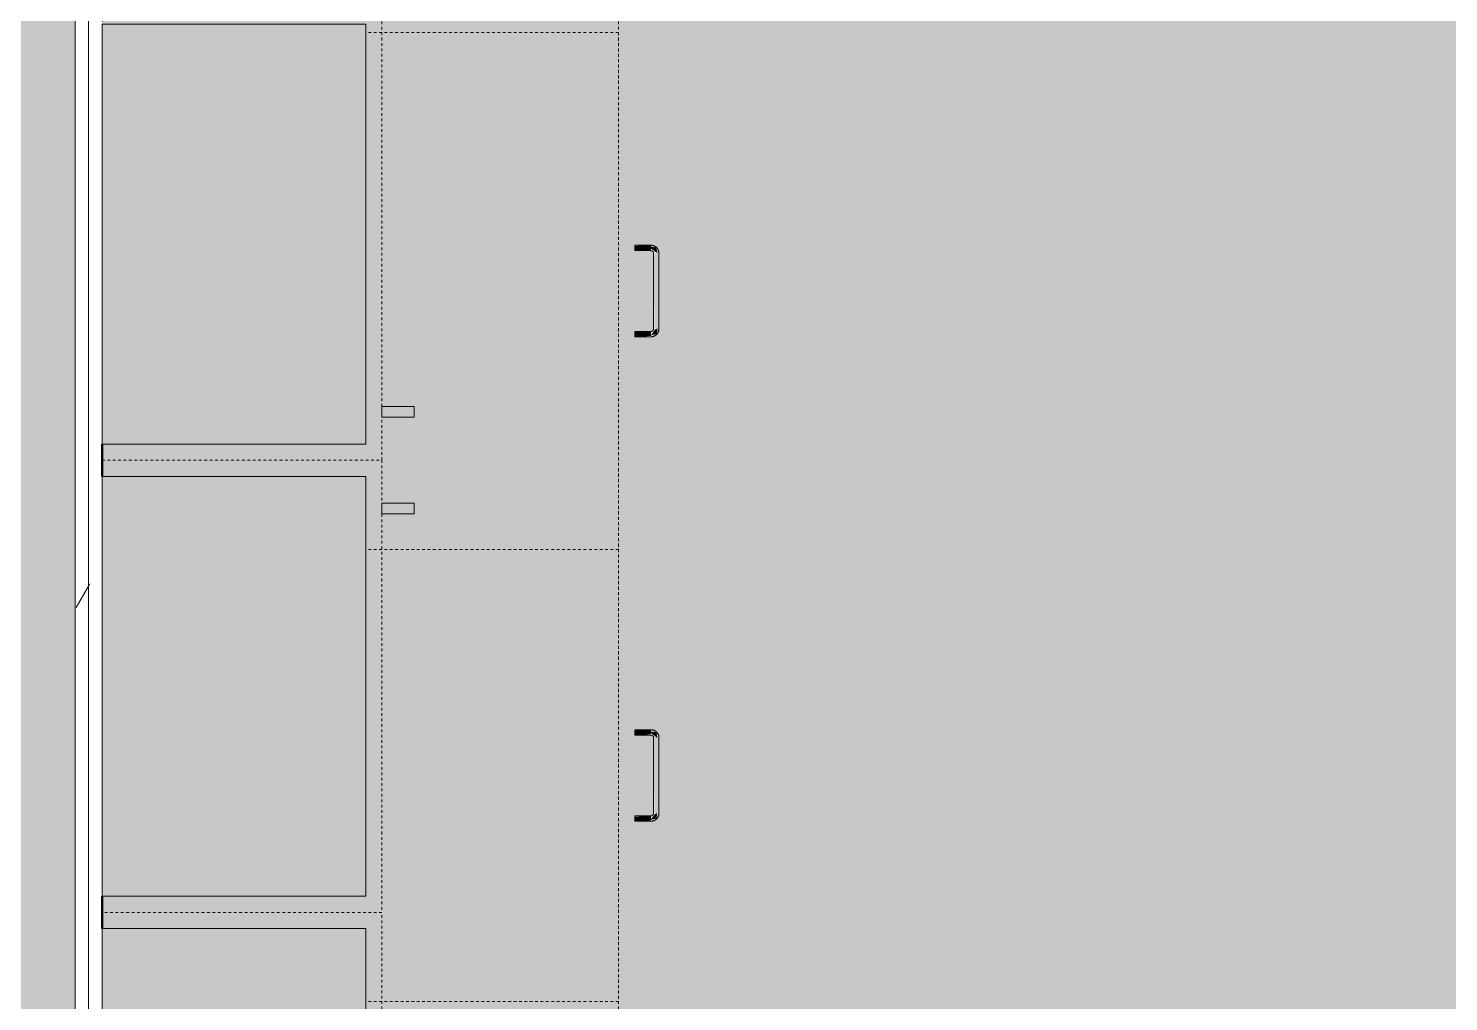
# Model space of a CAD drawing. Header units: inches. Extents: x -4218 to -1814, y 9706 to 12426.
# Drawn here: x -2916.7 to -2850.8, y 11330.7 to 11375.9 of the extents above; entities that cross this region are included whole.
import ezdxf

# ---------------------------------------------------------------- set-up
doc = ezdxf.new("R2010")
doc.units = ezdxf.units.IN
doc.header["$MEASUREMENT"] = 0
doc.linetypes.add('Dash', pattern=[0.25, 0.125, -0.125])
for name, color, linetype, lineweight in [('0-1', 7, 'Continuous', 5), ('0-2', 10, 'Continuous', 13), ('A-AREA-PATT-3', 7, 'Continuous', 9), ('A-WALL', 113, 'Continuous', 13), ('A-WALL-PATT-4', 111, 'Continuous', 9), ('I-WALL-3', 2, 'Continuous', 50), ('Q-CASE', 31, 'Continuous', 9), ('Q-CASE-1', 9, 'Continuous', 9), ('Q-CASE-3', 7, 'Continuous', 9), ('Q-CASE-4', 7, 'Dash', 9), ('Q-CASE-HDLN-1', 7, 'Dash', 9), ('Q-CASE-HDLN-2', 31, 'Continuous', 9)]:
    doc.layers.add(name, color=color, linetype=linetype, lineweight=lineweight)
pattern_1 = [(0, (0, 0), (30.72, 7.68), [1.267, -21.773, 1.267, -21.773, -122.88]), (0, (0, 0), (30.72, 7.68), [-46.08, 1.267, -44.813, 1.267, -21.773, -53.76]), (0, (0, 0), (30.72, 7.68), [-115.2, 1.267, -14.093, 1.267, -37.133]), (120, (11.52, 3.84), (-22.011075, 22.7643004), [1.267, -21.773, 1.267, -21.773, -122.88]), (120, (11.52, 3.84), (-22.011075, 22.7643004), [-46.08, 1.267, -44.813, 1.267, -21.773, -53.76]), (120, (11.52, 3.84), (-22.011075, 22.7643004), [-115.2, 1.267, -14.093, 1.267, -37.133]), (240, (15.36, 19.2), (-8.708925, -30.4443004), [1.267, -21.773, 1.267, -21.773, -122.88]), (240, (15.36, 19.2), (-8.708925, -30.4443004), [-46.08, 1.267, -44.813, 1.267, -21.773, -53.76]), (240, (15.36, 19.2), (-8.708925, -30.4443004), [-115.2, 1.267, -14.093, 1.267, -37.133])]

# ---------------------------------------------------------------- blocks, each defined once
blk = doc.blocks.new('OD_CW_Countertop - OD_CW_Countertop-2380507-FLOOR PLAN - 3RD FLOOR')
at = {"layer": 'Q-CASE-HDLN-1'}
blk.add_line((0.738, 0), (130.706, 0), dxfattribs=at)
blk = doc.blocks.new('Drawer_Base_Cabinet_3_drawer_12205 - 24_-2349166-FLOOR PLAN - 3RD FLOOR')
at = {"layer": 'Q-CASE'}
for points in [[(-1.142, -24.75), (-1.383, -24.75), (-1.351, -25.5), (-1.142, -25.5)], [(2.858, -25.174), (2.826, -24.75), (2.617, -24.75), (2.649, -25.5), (2.858, -25.5)], [(-1.012, -25.782), (-1.047, -25.688), (-1.325, -25.5), (-1.262, -25.768), (-1.012, -25.813)], [(2.488, -25.629), (2.488, -25.625), (-1.012, -25.662), (-1.012, -25.875), (2.488, -25.838), (2.488, -25.642)], [(2.8, -25.5), (2.705, -25.5), (2.488, -25.813), (2.756, -25.75), (2.776, -25.636)]]:
    blk.add_hatch(color=256, dxfattribs=at).paths.add_polyline_path(points, flags=0)
at = {"layer": 'Q-CASE-HDLN-1'}
for p, q in [((-11.262, -24), (-11.262, -12.25)), ((12.738, -24), (12.738, -12.25)), ((12.738, -24), (-11.262, -24))]:
    blk.add_line(p, q, dxfattribs=at)
at = {"layer": 'Q-CASE-HDLN-2'}
for p, q in [((-1.387, -24.75), (-1.387, -25.5)), ((-1.387, -24.75), (-1.383, -24.75)), ((-1.383, -24.75), (-1.387, -24.75)), ((-1.387, -24.75), (-1.387, -25.5)), ((-1.387, -24.75), (-1.383, -24.75)), ((-1.383, -24.75), (-1.387, -24.75)), ((-1.387, -24.75), (-1.387, -25.5)), ((-1.387, -24.75), (-1.137, -24.75)), ((-1.383, -24.75), (-1.387, -24.75)), ((-1.142, -24.75), (-1.137, -24.75)), ((-1.137, -24.75), (-1.142, -24.75)), ((-1.142, -24.75), (-1.137, -24.75)), ((-1.137, -24.75), (-1.142, -24.75)), ((-1.137, -24.75), (-1.142, -24.75)), ((-1.137, -25.5), (-1.137, -24.75)), ((-1.137, -25.5), (-1.137, -24.75)), ((-1.137, -25.5), (-1.137, -24.75)), ((2.613, -24.75), (2.613, -25.5)), ((2.617, -24.75), (2.613, -24.75)), ((2.613, -24.75), (2.617, -24.75)), ((2.613, -24.75), (2.613, -25.5)), ((2.617, -24.75), (2.613, -24.75)), ((2.613, -24.75), (2.617, -24.75)), ((2.613, -24.75), (2.613, -25.5)), ((2.617, -24.75), (2.613, -24.75)), ((2.613, -24.75), (2.863, -24.75)), ((2.863, -24.75), (2.858, -24.75)), ((2.858, -24.75), (2.863, -24.75)), ((2.863, -24.75), (2.858, -24.75)), ((2.858, -24.75), (2.863, -24.75)), ((2.863, -24.75), (2.858, -24.75)), ((2.863, -25.5), (2.863, -24.75)), ((2.863, -25.5), (2.863, -24.75)), ((2.863, -25.5), (2.863, -24.75)), ((2.488, -25.625), (-1.012, -25.625)), ((-1.012, -25.875), (2.488, -25.875))]:
    blk.add_line(p, q, dxfattribs=at)
at = {"layer": 'Q-CASE-HDLN-2', "flags": 128}
for points in [[(-1.387, -25.5), (-1.387, -25.515), (-1.386, -25.53), (-1.385, -25.545), (-1.383, -25.56), (-1.38, -25.575), (-1.377, -25.589), (-1.373, -25.604), (-1.368, -25.618), (-1.363, -25.632), (-1.358, -25.646), (-1.352, -25.66), (-1.345, -25.673), (-1.338, -25.686), (-1.33, -25.699), (-1.322, -25.712), (-1.313, -25.724), (-1.304, -25.736), (-1.294, -25.747), (-1.284, -25.758)], [(-1.387, -25.5), (-1.387, -25.515), (-1.386, -25.53), (-1.385, -25.545), (-1.383, -25.56), (-1.38, -25.575), (-1.377, -25.589), (-1.373, -25.604), (-1.368, -25.618), (-1.363, -25.632), (-1.358, -25.646), (-1.352, -25.66), (-1.345, -25.673), (-1.338, -25.686), (-1.33, -25.699), (-1.322, -25.712), (-1.313, -25.724), (-1.304, -25.736), (-1.294, -25.747), (-1.284, -25.758)], [(-1.387, -25.5), (-1.387, -25.515), (-1.386, -25.53), (-1.385, -25.545), (-1.383, -25.56), (-1.38, -25.575), (-1.377, -25.589), (-1.373, -25.604), (-1.368, -25.618), (-1.363, -25.632), (-1.358, -25.646), (-1.352, -25.66), (-1.345, -25.673), (-1.338, -25.686), (-1.33, -25.699), (-1.322, -25.712), (-1.313, -25.724), (-1.304, -25.736), (-1.294, -25.747), (-1.284, -25.758), (-1.274, -25.769), (-1.263, -25.779), (-1.251, -25.789), (-1.239, -25.798), (-1.227, -25.807), (-1.215, -25.816), (-1.202, -25.823), (-1.189, -25.831), (-1.176, -25.838), (-1.162, -25.844), (-1.148, -25.85), (-1.134, -25.855), (-1.12, -25.859), (-1.105, -25.863), (-1.091, -25.867), (-1.076, -25.87), (-1.061, -25.872), (-1.046, -25.873), (-1.031, -25.875), (-1.016, -25.875), (-1.012, -25.875)], [(-1.012, -25.625), (-1.017, -25.625), (-1.022, -25.625), (-1.027, -25.624), (-1.032, -25.623), (-1.037, -25.623), (-1.042, -25.621), (-1.047, -25.62), (-1.052, -25.619), (-1.056, -25.617), (-1.061, -25.615), (-1.066, -25.613), (-1.07, -25.611), (-1.074, -25.608), (-1.079, -25.606), (-1.083, -25.603), (-1.087, -25.6), (-1.091, -25.597), (-1.095, -25.594), (-1.098, -25.591), (-1.102, -25.587), (-1.105, -25.583), (-1.109, -25.58), (-1.112, -25.576), (-1.115, -25.572), (-1.117, -25.568), (-1.12, -25.563), (-1.123, -25.559), (-1.125, -25.554), (-1.127, -25.55), (-1.129, -25.545), (-1.131, -25.541), (-1.132, -25.536), (-1.133, -25.531), (-1.135, -25.526), (-1.135, -25.521), (-1.136, -25.516), (-1.137, -25.511), (-1.137, -25.506), (-1.137, -25.501), (-1.137, -25.5)], [(-1.012, -25.625), (-1.017, -25.625), (-1.022, -25.625), (-1.027, -25.624), (-1.032, -25.623), (-1.037, -25.623), (-1.042, -25.621), (-1.047, -25.62), (-1.052, -25.619), (-1.056, -25.617), (-1.061, -25.615), (-1.066, -25.613), (-1.07, -25.611), (-1.074, -25.608), (-1.079, -25.606), (-1.083, -25.603), (-1.087, -25.6), (-1.091, -25.597), (-1.095, -25.594), (-1.098, -25.591), (-1.102, -25.587), (-1.105, -25.583), (-1.109, -25.58), (-1.112, -25.576), (-1.115, -25.572), (-1.117, -25.568), (-1.12, -25.563), (-1.123, -25.559), (-1.125, -25.554), (-1.127, -25.55), (-1.129, -25.545), (-1.131, -25.541), (-1.132, -25.536), (-1.133, -25.531), (-1.135, -25.526), (-1.135, -25.521), (-1.136, -25.516), (-1.137, -25.511), (-1.137, -25.506), (-1.137, -25.501), (-1.137, -25.5)], [(-1.012, -25.625), (-1.017, -25.625), (-1.022, -25.625), (-1.027, -25.624), (-1.032, -25.623), (-1.037, -25.623), (-1.042, -25.621), (-1.047, -25.62), (-1.052, -25.619), (-1.056, -25.617), (-1.061, -25.615), (-1.066, -25.613), (-1.07, -25.611), (-1.074, -25.608), (-1.079, -25.606), (-1.083, -25.603), (-1.087, -25.6), (-1.091, -25.597), (-1.095, -25.594), (-1.098, -25.591), (-1.102, -25.587), (-1.105, -25.583), (-1.109, -25.58), (-1.112, -25.576), (-1.115, -25.572), (-1.117, -25.568), (-1.12, -25.563), (-1.123, -25.559), (-1.125, -25.554), (-1.127, -25.55), (-1.129, -25.545), (-1.131, -25.541), (-1.132, -25.536), (-1.133, -25.531), (-1.135, -25.526), (-1.135, -25.521), (-1.136, -25.516), (-1.137, -25.511), (-1.137, -25.506), (-1.137, -25.501), (-1.137, -25.5)], [(2.488, -25.875), (2.503, -25.875), (2.518, -25.874), (2.533, -25.872), (2.547, -25.87), (2.562, -25.868), (2.577, -25.864), (2.591, -25.86), (2.606, -25.856), (2.62, -25.851), (2.634, -25.845), (2.647, -25.839), (2.661, -25.833), (2.674, -25.825), (2.687, -25.818), (2.699, -25.81), (2.712, -25.801), (2.724, -25.792), (2.735, -25.782), (2.746, -25.772), (2.757, -25.761), (2.767, -25.75), (2.777, -25.739), (2.786, -25.727), (2.795, -25.715), (2.803, -25.703), (2.811, -25.69), (2.818, -25.677), (2.825, -25.663), (2.832, -25.65), (2.837, -25.636), (2.842, -25.622), (2.847, -25.608), (2.851, -25.593), (2.854, -25.578), (2.857, -25.564), (2.86, -25.549), (2.861, -25.534), (2.862, -25.519), (2.863, -25.504), (2.863, -25.5)], [(2.613, -25.5), (2.613, -25.505), (2.612, -25.51), (2.612, -25.515), (2.611, -25.52), (2.61, -25.525), (2.609, -25.53), (2.608, -25.535), (2.606, -25.539), (2.605, -25.544), (2.603, -25.549), (2.601, -25.553), (2.599, -25.558), (2.596, -25.562), (2.594, -25.566), (2.591, -25.571), (2.588, -25.575), (2.585, -25.579), (2.582, -25.582), (2.578, -25.586), (2.575, -25.59), (2.571, -25.593), (2.567, -25.596), (2.563, -25.599), (2.559, -25.602), (2.555, -25.605), (2.551, -25.608), (2.547, -25.61), (2.542, -25.613), (2.538, -25.615), (2.533, -25.617), (2.528, -25.618), (2.524, -25.62), (2.519, -25.621), (2.514, -25.622), (2.509, -25.623), (2.504, -25.624), (2.499, -25.624), (2.494, -25.625), (2.489, -25.625), (2.488, -25.625)], [(2.613, -25.5), (2.613, -25.505), (2.612, -25.51), (2.612, -25.515), (2.611, -25.52), (2.61, -25.525), (2.609, -25.53), (2.608, -25.535), (2.606, -25.539), (2.605, -25.544), (2.603, -25.549), (2.601, -25.553), (2.599, -25.558), (2.596, -25.562), (2.594, -25.566), (2.591, -25.571), (2.588, -25.575), (2.585, -25.579), (2.582, -25.582), (2.578, -25.586), (2.575, -25.59), (2.571, -25.593), (2.567, -25.596), (2.563, -25.599), (2.559, -25.602), (2.555, -25.605), (2.551, -25.608), (2.547, -25.61), (2.542, -25.613), (2.538, -25.615), (2.533, -25.617), (2.528, -25.618), (2.524, -25.62), (2.519, -25.621), (2.514, -25.622), (2.509, -25.623), (2.504, -25.624), (2.499, -25.624), (2.494, -25.625), (2.489, -25.625)], [(2.613, -25.5), (2.613, -25.505), (2.612, -25.51), (2.612, -25.515), (2.611, -25.52), (2.61, -25.525), (2.609, -25.53), (2.608, -25.535), (2.606, -25.539), (2.605, -25.544), (2.603, -25.549), (2.601, -25.553), (2.599, -25.558), (2.596, -25.562), (2.594, -25.566), (2.591, -25.571), (2.588, -25.575), (2.585, -25.579), (2.582, -25.582), (2.578, -25.586), (2.575, -25.59), (2.571, -25.593), (2.567, -25.596), (2.563, -25.599), (2.559, -25.602), (2.555, -25.605), (2.551, -25.608), (2.547, -25.61), (2.542, -25.613), (2.538, -25.615), (2.533, -25.617), (2.528, -25.618), (2.524, -25.62), (2.519, -25.621), (2.514, -25.622), (2.509, -25.623), (2.504, -25.624), (2.499, -25.624), (2.494, -25.625), (2.489, -25.625)], [(2.767, -25.75), (2.777, -25.739), (2.786, -25.727), (2.795, -25.715), (2.803, -25.703), (2.811, -25.69), (2.818, -25.677), (2.825, -25.663), (2.832, -25.65), (2.837, -25.636), (2.842, -25.622), (2.847, -25.608), (2.851, -25.593), (2.854, -25.578), (2.857, -25.564), (2.86, -25.549), (2.861, -25.534), (2.862, -25.519), (2.863, -25.504), (2.863, -25.5)], [(2.767, -25.75), (2.777, -25.739), (2.786, -25.727), (2.795, -25.715), (2.803, -25.703), (2.811, -25.69), (2.818, -25.677), (2.825, -25.663), (2.832, -25.65), (2.837, -25.636), (2.842, -25.622), (2.847, -25.608), (2.851, -25.593), (2.854, -25.578), (2.857, -25.564), (2.86, -25.549), (2.861, -25.534), (2.862, -25.519), (2.863, -25.504), (2.863, -25.5)], [(-1.263, -25.779), (-1.251, -25.789), (-1.239, -25.798), (-1.227, -25.807), (-1.215, -25.816), (-1.202, -25.823), (-1.189, -25.831), (-1.176, -25.838), (-1.162, -25.844), (-1.148, -25.85), (-1.134, -25.855), (-1.12, -25.859), (-1.105, -25.863), (-1.091, -25.867), (-1.076, -25.87), (-1.061, -25.872), (-1.046, -25.873), (-1.031, -25.875), (-1.016, -25.875), (-1.012, -25.875)], [(-1.263, -25.779), (-1.251, -25.789), (-1.239, -25.798), (-1.227, -25.807), (-1.215, -25.816), (-1.202, -25.823), (-1.189, -25.831), (-1.176, -25.838), (-1.162, -25.844), (-1.148, -25.85), (-1.134, -25.855), (-1.12, -25.859), (-1.105, -25.863), (-1.091, -25.867), (-1.076, -25.87), (-1.061, -25.872), (-1.046, -25.873), (-1.031, -25.875), (-1.016, -25.875), (-1.012, -25.875)], [(2.488, -25.875), (2.503, -25.875), (2.518, -25.874), (2.533, -25.872), (2.547, -25.87), (2.562, -25.868), (2.577, -25.864), (2.591, -25.86), (2.606, -25.856), (2.62, -25.851), (2.634, -25.845), (2.647, -25.839), (2.661, -25.833), (2.674, -25.825), (2.687, -25.818), (2.699, -25.81), (2.712, -25.801), (2.724, -25.792), (2.735, -25.782), (2.746, -25.772)], [(2.488, -25.875), (2.503, -25.875), (2.518, -25.874), (2.533, -25.872), (2.547, -25.87), (2.562, -25.868), (2.577, -25.864), (2.591, -25.86), (2.606, -25.856), (2.62, -25.851), (2.634, -25.845), (2.647, -25.839), (2.661, -25.833), (2.674, -25.825), (2.687, -25.818), (2.699, -25.81), (2.712, -25.801), (2.724, -25.792), (2.735, -25.782), (2.746, -25.772)]]:
    blk.add_lwpolyline(points, dxfattribs=at)
blk = doc.blocks.new('Drawer_Base_Cabinet_3_drawer_12205 - 21_-V70-FLOOR PLAN - 3RD FLOOR')
at = {"layer": 'Q-CASE'}
for points in [[(-1.383, -24.75), (-1.351, -25.5), (-1.142, -25.5), (-1.174, -24.75), (-1.371, -24.75)], [(2.617, -24.75), (2.649, -25.5), (2.858, -25.5), (2.826, -24.75), (2.629, -24.75)], [(-1.325, -25.5), (-1.253, -25.77), (-1.012, -25.782), (-1.047, -25.687), (-1.295, -25.5)], [(-1.012, -25.75), (-1.012, -25.875), (2.488, -25.838), (2.488, -25.625), (-1.012, -25.662), (-1.012, -25.718)], [(2.488, -25.812), (2.756, -25.75), (2.77, -25.5), (2.675, -25.535), (2.488, -25.782)]]:
    blk.add_hatch(color=256, dxfattribs=at).paths.add_polyline_path(points, flags=0)
at = {"layer": 'Q-CASE-HDLN-1'}
for p, q in [((-9.762, -24), (-9.762, -12.25)), ((11.238, -24), (11.238, -12.25)), ((11.238, -24), (-9.762, -24))]:
    blk.add_line(p, q, dxfattribs=at)
at = {"layer": 'Q-CASE-HDLN-2'}
for p, q in [((-1.387, -24.75), (-1.387, -25.5)), ((-1.387, -24.75), (-1.383, -24.75)), ((-1.383, -24.75), (-1.387, -24.75)), ((-1.387, -24.75), (-1.387, -25.5)), ((-1.387, -24.75), (-1.383, -24.75)), ((-1.383, -24.75), (-1.387, -24.75)), ((-1.387, -24.75), (-1.387, -25.5)), ((-1.387, -24.75), (-1.137, -24.75)), ((-1.383, -24.75), (-1.387, -24.75)), ((-1.142, -24.75), (-1.137, -24.75)), ((-1.137, -24.75), (-1.142, -24.75)), ((-1.142, -24.75), (-1.137, -24.75)), ((-1.137, -24.75), (-1.142, -24.75)), ((-1.137, -24.75), (-1.142, -24.75)), ((-1.137, -25.5), (-1.137, -24.75)), ((-1.137, -25.5), (-1.137, -24.75)), ((-1.137, -25.5), (-1.137, -24.75)), ((2.613, -24.75), (2.613, -25.5)), ((2.617, -24.75), (2.613, -24.75)), ((2.613, -24.75), (2.617, -24.75)), ((2.613, -24.75), (2.613, -25.5)), ((2.617, -24.75), (2.613, -24.75)), ((2.613, -24.75), (2.617, -24.75)), ((2.613, -24.75), (2.613, -25.5)), ((2.617, -24.75), (2.613, -24.75)), ((2.613, -24.75), (2.863, -24.75)), ((2.863, -24.75), (2.858, -24.75)), ((2.858, -24.75), (2.863, -24.75)), ((2.863, -24.75), (2.858, -24.75)), ((2.858, -24.75), (2.863, -24.75)), ((2.863, -24.75), (2.858, -24.75)), ((2.863, -25.5), (2.863, -24.75)), ((2.863, -25.5), (2.863, -24.75)), ((2.863, -25.5), (2.863, -24.75)), ((2.488, -25.625), (-1.012, -25.625)), ((-1.012, -25.875), (2.488, -25.875))]:
    blk.add_line(p, q, dxfattribs=at)
at = {"layer": 'Q-CASE-HDLN-2', "flags": 128}
for points in [[(-1.387, -25.5), (-1.387, -25.515), (-1.386, -25.53), (-1.385, -25.545), (-1.383, -25.56), (-1.38, -25.575), (-1.377, -25.589), (-1.373, -25.604), (-1.368, -25.618), (-1.363, -25.632), (-1.358, -25.646), (-1.352, -25.66), (-1.345, -25.673), (-1.338, -25.686), (-1.33, -25.699), (-1.322, -25.712), (-1.313, -25.724), (-1.304, -25.736), (-1.294, -25.747), (-1.284, -25.758)], [(-1.387, -25.5), (-1.387, -25.515), (-1.386, -25.53), (-1.385, -25.545), (-1.383, -25.56), (-1.38, -25.575), (-1.377, -25.589), (-1.373, -25.604), (-1.368, -25.618), (-1.363, -25.632), (-1.358, -25.646), (-1.352, -25.66), (-1.345, -25.673), (-1.338, -25.686), (-1.33, -25.699), (-1.322, -25.712), (-1.313, -25.724), (-1.304, -25.736), (-1.294, -25.747), (-1.284, -25.758)], [(-1.387, -25.5), (-1.387, -25.515), (-1.386, -25.53), (-1.385, -25.545), (-1.383, -25.56), (-1.38, -25.575), (-1.377, -25.589), (-1.373, -25.604), (-1.368, -25.618), (-1.363, -25.632), (-1.358, -25.646), (-1.352, -25.66), (-1.345, -25.673), (-1.338, -25.686), (-1.33, -25.699), (-1.322, -25.712), (-1.313, -25.724), (-1.304, -25.736), (-1.294, -25.747), (-1.284, -25.758), (-1.274, -25.769), (-1.263, -25.779), (-1.251, -25.789), (-1.239, -25.798), (-1.227, -25.807), (-1.215, -25.816), (-1.202, -25.823), (-1.189, -25.831), (-1.176, -25.838), (-1.162, -25.844), (-1.148, -25.85), (-1.134, -25.855), (-1.12, -25.859), (-1.105, -25.863), (-1.091, -25.867), (-1.076, -25.87), (-1.061, -25.872), (-1.046, -25.873), (-1.031, -25.875), (-1.016, -25.875), (-1.012, -25.875)], [(-1.012, -25.625), (-1.017, -25.625), (-1.022, -25.625), (-1.027, -25.624), (-1.032, -25.623), (-1.037, -25.623), (-1.042, -25.621), (-1.047, -25.62), (-1.052, -25.619), (-1.056, -25.617), (-1.061, -25.615), (-1.066, -25.613), (-1.07, -25.611), (-1.074, -25.608), (-1.079, -25.606), (-1.083, -25.603), (-1.087, -25.6), (-1.091, -25.597), (-1.095, -25.594), (-1.098, -25.591), (-1.102, -25.587), (-1.105, -25.583), (-1.109, -25.58), (-1.112, -25.576), (-1.115, -25.572), (-1.117, -25.568), (-1.12, -25.563), (-1.123, -25.559), (-1.125, -25.554), (-1.127, -25.55), (-1.129, -25.545), (-1.131, -25.541), (-1.132, -25.536), (-1.133, -25.531), (-1.135, -25.526), (-1.135, -25.521), (-1.136, -25.516), (-1.137, -25.511), (-1.137, -25.506), (-1.137, -25.501), (-1.137, -25.5)], [(-1.012, -25.625), (-1.017, -25.625), (-1.022, -25.625), (-1.027, -25.624), (-1.032, -25.623), (-1.037, -25.623), (-1.042, -25.621), (-1.047, -25.62), (-1.052, -25.619), (-1.056, -25.617), (-1.061, -25.615), (-1.066, -25.613), (-1.07, -25.611), (-1.074, -25.608), (-1.079, -25.606), (-1.083, -25.603), (-1.087, -25.6), (-1.091, -25.597), (-1.095, -25.594), (-1.098, -25.591), (-1.102, -25.587), (-1.105, -25.583), (-1.109, -25.58), (-1.112, -25.576), (-1.115, -25.572), (-1.117, -25.568), (-1.12, -25.563), (-1.123, -25.559), (-1.125, -25.554), (-1.127, -25.55), (-1.129, -25.545), (-1.131, -25.541), (-1.132, -25.536), (-1.133, -25.531), (-1.135, -25.526), (-1.135, -25.521), (-1.136, -25.516), (-1.137, -25.511), (-1.137, -25.506), (-1.137, -25.501), (-1.137, -25.5)], [(-1.012, -25.625), (-1.017, -25.625), (-1.022, -25.625), (-1.027, -25.624), (-1.032, -25.623), (-1.037, -25.623), (-1.042, -25.621), (-1.047, -25.62), (-1.052, -25.619), (-1.056, -25.617), (-1.061, -25.615), (-1.066, -25.613), (-1.07, -25.611), (-1.074, -25.608), (-1.079, -25.606), (-1.083, -25.603), (-1.087, -25.6), (-1.091, -25.597), (-1.095, -25.594), (-1.098, -25.591), (-1.102, -25.587), (-1.105, -25.583), (-1.109, -25.58), (-1.112, -25.576), (-1.115, -25.572), (-1.117, -25.568), (-1.12, -25.563), (-1.123, -25.559), (-1.125, -25.554), (-1.127, -25.55), (-1.129, -25.545), (-1.131, -25.541), (-1.132, -25.536), (-1.133, -25.531), (-1.135, -25.526), (-1.135, -25.521), (-1.136, -25.516), (-1.137, -25.511), (-1.137, -25.506), (-1.137, -25.501), (-1.137, -25.5)], [(2.488, -25.875), (2.503, -25.875), (2.518, -25.874), (2.533, -25.872), (2.547, -25.87), (2.562, -25.868), (2.577, -25.864), (2.591, -25.86), (2.606, -25.856), (2.62, -25.851), (2.634, -25.845), (2.647, -25.839), (2.661, -25.833), (2.674, -25.825), (2.687, -25.818), (2.699, -25.81), (2.712, -25.801), (2.724, -25.792), (2.735, -25.782), (2.746, -25.772), (2.757, -25.761), (2.767, -25.75), (2.777, -25.739), (2.786, -25.727), (2.795, -25.715), (2.803, -25.703), (2.811, -25.69), (2.818, -25.677), (2.825, -25.663), (2.832, -25.65), (2.837, -25.636), (2.842, -25.622), (2.847, -25.608), (2.851, -25.593), (2.854, -25.578), (2.857, -25.564), (2.86, -25.549), (2.861, -25.534), (2.862, -25.519), (2.863, -25.504), (2.863, -25.5)], [(2.613, -25.5), (2.613, -25.505), (2.612, -25.51), (2.612, -25.515), (2.611, -25.52), (2.61, -25.525), (2.609, -25.53), (2.608, -25.535), (2.606, -25.539), (2.605, -25.544), (2.603, -25.549), (2.601, -25.553), (2.599, -25.558), (2.596, -25.562), (2.594, -25.566), (2.591, -25.571), (2.588, -25.575), (2.585, -25.579), (2.582, -25.582), (2.578, -25.586), (2.575, -25.59), (2.571, -25.593), (2.567, -25.596), (2.563, -25.599), (2.559, -25.602), (2.555, -25.605), (2.551, -25.608), (2.547, -25.61), (2.542, -25.613), (2.538, -25.615), (2.533, -25.617), (2.528, -25.618), (2.524, -25.62), (2.519, -25.621), (2.514, -25.622), (2.509, -25.623), (2.504, -25.624), (2.499, -25.624), (2.494, -25.625), (2.489, -25.625), (2.488, -25.625)], [(2.613, -25.5), (2.613, -25.505), (2.612, -25.51), (2.612, -25.515), (2.611, -25.52), (2.61, -25.525), (2.609, -25.53), (2.608, -25.535), (2.606, -25.539), (2.605, -25.544), (2.603, -25.549), (2.601, -25.553), (2.599, -25.558), (2.596, -25.562), (2.594, -25.566), (2.591, -25.571), (2.588, -25.575), (2.585, -25.579), (2.582, -25.582), (2.578, -25.586), (2.575, -25.59), (2.571, -25.593), (2.567, -25.596), (2.563, -25.599), (2.559, -25.602), (2.555, -25.605), (2.551, -25.608), (2.547, -25.61), (2.542, -25.613), (2.538, -25.615), (2.533, -25.617), (2.528, -25.618), (2.524, -25.62), (2.519, -25.621), (2.514, -25.622), (2.509, -25.623), (2.504, -25.624), (2.499, -25.624), (2.494, -25.625), (2.489, -25.625)], [(2.613, -25.5), (2.613, -25.505), (2.612, -25.51), (2.612, -25.515), (2.611, -25.52), (2.61, -25.525), (2.609, -25.53), (2.608, -25.535), (2.606, -25.539), (2.605, -25.544), (2.603, -25.549), (2.601, -25.553), (2.599, -25.558), (2.596, -25.562), (2.594, -25.566), (2.591, -25.571), (2.588, -25.575), (2.585, -25.579), (2.582, -25.582), (2.578, -25.586), (2.575, -25.59), (2.571, -25.593), (2.567, -25.596), (2.563, -25.599), (2.559, -25.602), (2.555, -25.605), (2.551, -25.608), (2.547, -25.61), (2.542, -25.613), (2.538, -25.615), (2.533, -25.617), (2.528, -25.618), (2.524, -25.62), (2.519, -25.621), (2.514, -25.622), (2.509, -25.623), (2.504, -25.624), (2.499, -25.624), (2.494, -25.625), (2.489, -25.625)], [(2.767, -25.75), (2.777, -25.739), (2.786, -25.727), (2.795, -25.715), (2.803, -25.703), (2.811, -25.69), (2.818, -25.677), (2.825, -25.663), (2.832, -25.65), (2.837, -25.636), (2.842, -25.622), (2.847, -25.608), (2.851, -25.593), (2.854, -25.578), (2.857, -25.564), (2.86, -25.549), (2.861, -25.534), (2.862, -25.519), (2.863, -25.504), (2.863, -25.5)], [(2.767, -25.75), (2.777, -25.739), (2.786, -25.727), (2.795, -25.715), (2.803, -25.703), (2.811, -25.69), (2.818, -25.677), (2.825, -25.663), (2.832, -25.65), (2.837, -25.636), (2.842, -25.622), (2.847, -25.608), (2.851, -25.593), (2.854, -25.578), (2.857, -25.564), (2.86, -25.549), (2.861, -25.534), (2.862, -25.519), (2.863, -25.504), (2.863, -25.5)], [(-1.263, -25.779), (-1.251, -25.789), (-1.239, -25.798), (-1.227, -25.807), (-1.215, -25.816), (-1.202, -25.823), (-1.189, -25.831), (-1.176, -25.838), (-1.162, -25.844), (-1.148, -25.85), (-1.134, -25.855), (-1.12, -25.859), (-1.105, -25.863), (-1.091, -25.867), (-1.076, -25.87), (-1.061, -25.872), (-1.046, -25.873), (-1.031, -25.875), (-1.016, -25.875), (-1.012, -25.875)], [(-1.263, -25.779), (-1.251, -25.789), (-1.239, -25.798), (-1.227, -25.807), (-1.215, -25.816), (-1.202, -25.823), (-1.189, -25.831), (-1.176, -25.838), (-1.162, -25.844), (-1.148, -25.85), (-1.134, -25.855), (-1.12, -25.859), (-1.105, -25.863), (-1.091, -25.867), (-1.076, -25.87), (-1.061, -25.872), (-1.046, -25.873), (-1.031, -25.875), (-1.016, -25.875), (-1.012, -25.875)], [(2.488, -25.875), (2.503, -25.875), (2.518, -25.874), (2.533, -25.872), (2.547, -25.87), (2.562, -25.868), (2.577, -25.864), (2.591, -25.86), (2.606, -25.856), (2.62, -25.851), (2.634, -25.845), (2.647, -25.839), (2.661, -25.833), (2.674, -25.825), (2.687, -25.818), (2.699, -25.81), (2.712, -25.801), (2.724, -25.792), (2.735, -25.782), (2.746, -25.772)], [(2.488, -25.875), (2.503, -25.875), (2.518, -25.874), (2.533, -25.872), (2.547, -25.87), (2.562, -25.868), (2.577, -25.864), (2.591, -25.86), (2.606, -25.856), (2.62, -25.851), (2.634, -25.845), (2.647, -25.839), (2.661, -25.833), (2.674, -25.825), (2.687, -25.818), (2.699, -25.81), (2.712, -25.801), (2.724, -25.792), (2.735, -25.782), (2.746, -25.772)]]:
    blk.add_lwpolyline(points, dxfattribs=at)
blk = doc.blocks.new('300 Series Wall Hung Cabinet_301 - 21_-2351003-FLOOR PLAN - 3RD FLOOR')
at = {"layer": 'Q-CASE-1'}
for points in [[(-8.5, 13.188), (-8.012, 13.188), (-8.012, 14.687), (-8.5, 14.687)], [(-9.75, 0.187), (9.75, 0.187), (9.75, 12.438), (-9.75, 12.438), (-9.75, 8.425)]]:
    blk.add_hatch(color=256, dxfattribs=at).paths.add_polyline_path(points, flags=0)
at = {"layer": 'Q-CASE-3'}
for p, q in [((-8.012, 14.687), (-8.5, 14.687)), ((-8.5, 14.687), (-8.5, 13.188)), ((-8.012, 13.188), (-8.012, 14.687)), ((-8.012, 13.188), (-8.5, 13.188)), ((9.75, 12.438), (-9.75, 12.438)), ((-9.75, 12.438), (-9.75, 0.187)), ((9.75, 0.187), (9.75, 12.438)), ((-9.75, 0.187), (9.75, 0.187))]:
    blk.add_line(p, q, dxfattribs=at)
at = {"layer": 'Q-CASE-4'}
for p, q in [((-10.5, 0.187), (-10.5, 13.188)), ((-10.5, 13.188), (10.5, 13.188)), ((10.5, 13.188), (10.5, 0.187)), ((10.5, 0.187), (-10.5, 0.187))]:
    blk.add_line(p, q, dxfattribs=at)
blk = doc.blocks.new('300 Series Wall Hung Cabinet_301 - 21_-2351527-FLOOR PLAN - 3RD FLOOR')
at = {"layer": 'Q-CASE-1'}
for points in [[(9.75, -0.188), (-9.75, -0.188), (-9.75, -12.438), (9.75, -12.438), (9.75, -8.425)], [(-8.012, -13.188), (-8.5, -13.188), (-8.5, -14.687), (-8.012, -14.687)]]:
    blk.add_hatch(color=256, dxfattribs=at).paths.add_polyline_path(points, flags=0)
at = {"layer": 'Q-CASE-3'}
for p, q in [((9.75, -0.188), (-9.75, -0.188)), ((-9.75, -0.188), (-9.75, -12.438)), ((9.75, -12.438), (9.75, -0.188)), ((-9.75, -12.438), (9.75, -12.438)), ((-8.5, -13.188), (-8.012, -13.188)), ((-8.5, -13.188), (-8.5, -14.687)), ((-8.012, -14.687), (-8.012, -13.188)), ((-8.5, -14.687), (-8.012, -14.687))]:
    blk.add_line(p, q, dxfattribs=at)
at = {"layer": 'Q-CASE-4'}
for p, q in [((10.5, -0.188), (-10.5, -0.188)), ((-10.5, -0.188), (-10.5, -13.188)), ((10.5, -13.188), (10.5, -0.188)), ((-10.5, -13.188), (10.5, -13.188))]:
    blk.add_line(p, q, dxfattribs=at)
blk = doc.blocks.new('CTR - 1st Phase - Unit Layouts_rvt-1-FLOOR PLAN - 3RD FLOOR')
at = {"layer": '0-2'}
for name, p, rotation in [('OD_CW_Countertop - OD_CW_Countertop-2380507-FLOOR PLAN - 3RD FLOOR', (-2889.324, 11423.663), 269.9999999999629), ('300 Series Wall Hung Cabinet_301 - 21_-2351527-FLOOR PLAN - 3RD FLOOR', (-2913.511, 11366.297), 90.00000000000682), ('Drawer_Base_Cabinet_3_drawer_12205 - 24_-2349166-FLOOR PLAN - 3RD FLOOR', (-2913.324, 11362.917), 89.99999999996233), ('300 Series Wall Hung Cabinet_301 - 21_-2351003-FLOOR PLAN - 3RD FLOOR', (-2913.511, 11345.297), 270.0000000000068), ('Drawer_Base_Cabinet_3_drawer_12205 - 21_-V70-FLOOR PLAN - 3RD FLOOR', (-2913.324, 11340.417), 89.99999999996233), ('300 Series Wall Hung Cabinet_301 - 21_-2351527-FLOOR PLAN - 3RD FLOOR', (-2913.511, 11324.297), 90.00000000000682)]:
    blk.add_blockref(name, p, dxfattribs=dict(at, rotation=rotation))

msp = doc.modelspace()

# ---------------------------------------------------------------- hatches: boundary and pattern name
at = {"layer": 'A-AREA-PATT-3'}
h = msp.add_hatch(color=256, dxfattribs=at)
h.paths.add_polyline_path([(-2720.72374, 11621.9894), (-2720.72374, 11585.9894), (-2722.47374, 11585.9894), (-2722.47374, 11621.9894), (-2721.32201, 11621.9894)], flags=0)
h.paths.add_polyline_path([(-2791.71124, 11253.3894), (-2791.71124, 11256.2644), (-2757.99952, 11256.2644), (-2757.99952, 11289.13658), (-2751.95196, 11289.13658), (-2751.95196, 11284.38658), (-2753.24952, 11284.38658), (-2753.24952, 11256.2644), (-2747.86124, 11256.2644), (-2747.86124, 11278.5769), (-2719.98624, 11278.5769), (-2719.98624, 11256.2644), (-2717.72374, 11256.2644), (-2717.72374, 11284.38658), (-2721.95196, 11284.38658), (-2721.95196, 11289.13658), (-2717.72374, 11289.13658), (-2717.72374, 11621.9894), (-2720.72374, 11621.9894), (-2720.72374, 11623.9269), (-2721.34874, 11623.9269), (-2721.34874, 11625.9894), (-2756.09874, 11625.9894), (-2756.09874, 11623.9269), (-2756.72374, 11623.9269), (-2756.72374, 11621.9894), (-2781.97374, 11621.9894), (-2781.97374, 11571.98769), (-2793.24687, 11571.98769), (-2793.24687, 11576.73769), (-2786.72374, 11576.73769), (-2786.72374, 11639.9894), (-2845.87642, 11639.9894), (-2845.87642, 11632.27235), (-2846.00339, 11631.30794), (-2846.37564, 11630.40924), (-2846.96781, 11629.63752), (-2847.73953, 11629.04535), (-2848.63823, 11628.6731), (-2849.67895, 11628.54613), (-2850.99098, 11628.54613), (-2850.64327, 11625.52235), (-2849.45151, 11624.52235), (-2848.88475, 11623.52235), (-2848.6168, 11622.52235), (-2848.4398, 11621.51855), (-2848.35264, 11620.52235), (-2848.52696, 11618.52996), (-2849.06489, 11616.52235), (-2849.79283, 11614.52235), (-2850.72545, 11612.52235), (-2852.11288, 11610.52235), (-2853.11288, 11609.52235), (-2853.97891, 11609.02235), (-2855.35264, 11608.52235), (-2856.39101, 11608.53632), (-2857.72638, 11609.02235), (-2858.59241, 11609.52235), (-2859.59241, 11610.52235), (-2860.97984, 11612.52235), (-2861.91246, 11614.52235), (-2862.64195, 11616.52816), (-2863.17833, 11618.52996), (-2863.35264, 11620.52235), (-2863.17833, 11622.01283), (-2863.08849, 11622.52235), (-2862.82054, 11623.52235), (-2862.25378, 11624.52235), (-2861.06202, 11625.52235), (-2860.71431, 11628.54613), (-2862.10264, 11628.54613), (-2863.06706, 11628.6731), (-2863.96576, 11629.04535), (-2864.73748, 11629.63752), (-2865.32965, 11630.40924), (-2865.7019, 11631.30794), (-2865.82887, 11632.27235), (-2865.82887, 11639.9894), (-2913.32374, 11639.9894), (-2913.32374, 11617.48769), (-2877.32374, 11617.48769), (-2877.32374, 11612.73769), (-2913.32374, 11612.73769), (-2913.32374, 11576.73769), (-2827.24687, 11576.73769), (-2827.24687, 11575.86269), (-2863.24687, 11575.86269), (-2863.24687, 11572.86269), (-2827.24687, 11572.86269), (-2827.24687, 11571.98769), (-2913.32374, 11571.98769), (-2913.32374, 11451.98769), (-2793.24687, 11451.98769), (-2793.24687, 11459.97665), (-2793.99687, 11459.97665), (-2793.99687, 11462.47665), (-2793.24687, 11462.47665), (-2793.24687, 11462.72665), (-2791.87187, 11462.72665), (-2791.87187, 11491.72665), (-2793.24687, 11491.72665), (-2793.24687, 11522.97665), (-2793.99687, 11522.97665), (-2793.99687, 11525.47665), (-2793.24687, 11525.47665), (-2793.24687, 11532.88583), (-2786.72374, 11532.88583), (-2786.72374, 11535.98769), (-2781.97374, 11535.98769), (-2781.97374, 11532.88583), (-2759.72374, 11532.88583), (-2759.72374, 11425.22665), (-2764.47374, 11425.22665), (-2764.47374, 11414.92519), (-2800.22374, 11414.92519), (-2800.22374, 11444.92519), (-2764.47374, 11444.92519), (-2764.47374, 11447.23769), (-2800.22374, 11447.23769), (-2800.22374, 11446.86269), (-2802.22374, 11446.86269), (-2802.22374, 11434.61269), (-2816.89573, 11434.61269), (-2816.89573, 11420.18454), (-2817.09259, 11419.98769), (-2817.98868, 11419.98769), (-2817.98868, 11419.73769), (-2821.71978, 11419.73769), (-2821.75331, 11419.48769), (-2823.68828, 11419.48769), (-2823.68828, 11419.73769), (-2833.04577, 11419.73769), (-2833.04577, 11419.48769), (-2833.63632, 11419.48769), (-2833.63632, 11419.73769), (-2834.22687, 11419.73769), (-2834.22687, 11419.48769), (-2834.81742, 11419.48769), (-2834.81742, 11419.73769), (-2835.40797, 11419.73769), (-2835.40797, 11419.48769), (-2835.99853, 11419.48769), (-2835.99853, 11419.73769), (-2836.58908, 11419.73769), (-2836.58908, 11419.48769), (-2837.17963, 11419.48769), (-2837.17963, 11419.73769), (-2839.8028, 11419.73769), (-2839.82388, 11419.98769), (-2840.75213, 11420.00974), (-2840.83808, 11420.04534), (-2840.89573, 11420.18454), (-2840.89573, 11434.61269), (-2842.72374, 11434.61269), (-2842.72374, 11446.86269), (-2842.89573, 11446.86269), (-2842.89573, 11422.92519), (-2843.64573, 11422.92519), (-2843.64573, 11422.42519), (-2857.52073, 11422.42519), (-2857.52073, 11421.92519), (-2858.02073, 11421.92519), (-2858.02073, 11422.42519), (-2859.02073, 11422.42519), (-2859.02073, 11422.92519), (-2859.77073, 11422.92519), (-2859.77073, 11422.42519), (-2860.77073, 11422.42519), (-2860.77073, 11421.92519), (-2861.27073, 11421.92519), (-2861.27073, 11422.42519), (-2875.14573, 11422.42519), (-2875.14573, 11422.92519), (-2875.89573, 11422.92519), (-2875.89573, 11446.86269), (-2876.07374, 11446.86269), (-2876.07374, 11434.61269), (-2879.14573, 11434.61269), (-2879.14573, 11422.92519), (-2878.52073, 11422.92519), (-2878.52073, 11422.38211), (-2878.73712, 11422.33287), (-2878.90296, 11422.25982), (-2879.18525, 11422.2222), (-2879.27073, 11422.17519), (-2881.27499, 11422.17519), (-2881.30735, 11421.42519), (-2881.33323, 11421.42519), (-2881.38057, 11421.16002), (-2881.64573, 11421.0868), (-2881.64573, 11421.05019), (-2885.14573, 11421.0868), (-2885.14573, 11421.11269), (-2885.41361, 11421.17519), (-2885.48412, 11421.42519), (-2885.51648, 11421.42519), (-2885.51648, 11422.17519), (-2887.39573, 11422.17519), (-2887.57501, 11422.24902), (-2887.85077, 11422.28649), (-2888.03478, 11422.36965), (-2888.14573, 11422.42519), (-2888.14573, 11422.92519), (-2887.64573, 11422.92519), (-2887.64573, 11444.92519), (-2886.57374, 11444.92519), (-2886.57374, 11446.86269), (-2888.32374, 11446.86269), (-2888.32374, 11433.86269), (-2890.27645, 11431.90997), (-2889.21632, 11430.84984), (-2889.56902, 11430.51178), (-2890.62183, 11431.56459), (-2900.32374, 11421.86269), (-2913.32374, 11421.86269), (-2913.32374, 11421.11269), (-2901.07374, 11421.11269), (-2901.07374, 11407.61269), (-2913.32374, 11407.61269), (-2913.32374, 11406.86269), (-2898.83555, 11406.86269), (-2898.83555, 11406.42519), (-2898.71744, 11406.42519), (-2898.71744, 11406.86269), (-2897.7244, 11406.86269), (-2897.7244, 11406.42519), (-2889.94874, 11406.42519), (-2889.94874, 11376.42519), (-2913.32374, 11376.42519), (-2913.32374, 11376.04674), (-2901.07374, 11376.04674), (-2901.07374, 11356.54674), (-2913.32374, 11356.54674), (-2913.32374, 11355.04674), (-2901.07374, 11355.04674), (-2901.07374, 11335.54674), (-2913.32374, 11335.54674), (-2913.32374, 11334.04674), (-2901.07374, 11334.04674), (-2901.07374, 11314.54674), (-2913.32374, 11314.54674), (-2913.32374, 11313.04674), (-2901.07374, 11313.04674), (-2901.07374, 11293.54674), (-2913.32374, 11293.54674), (-2913.32374, 11292.95649), (-2881.82233, 11292.95649), (-2881.82233, 11287.58149), (-2886.57233, 11287.58149), (-2886.57233, 11288.20649), (-2913.32374, 11288.20649), (-2913.32374, 11256.2644), (-2886.57233, 11256.2644), (-2886.57233, 11257.58149), (-2881.82233, 11257.58149), (-2881.82233, 11256.2644), (-2829.73624, 11256.2644), (-2829.73624, 11253.3894), (-2793.71124, 11253.3894)], flags=0)
h.paths.add_polyline_path([(-2890.15826, 11259.58149), (-2911.73483, 11259.58149), (-2911.73483, 11284.58149), (-2885.73483, 11284.58149), (-2885.73483, 11259.58149), (-2886.57233, 11259.58149)], flags=0)
h.paths.add_polyline_path([(-2789.84874, 11296.51918), (-2824.84874, 11296.51918), (-2824.84874, 11380.51918), (-2789.84874, 11380.51918), (-2789.84874, 11374.51918), (-2788.84874, 11374.51918), (-2788.85651, 11302.51918), (-2789.84874, 11302.51918)], flags=0)
h.paths.add_polyline_path([(-2887.92156, 11298.53428), (-2888.57374, 11298.56664), (-2888.57374, 11298.77576), (-2887.82374, 11298.74341), (-2887.78911, 11298.71752), (-2887.63624, 11298.90502), (-2887.69874, 11298.90502), (-2887.66213, 11302.40502), (-2887.63624, 11302.43965), (-2887.82374, 11302.59252), (-2887.82374, 11302.53428), (-2888.57374, 11302.56664), (-2888.57374, 11302.77576), (-2887.82374, 11302.74341), (-2887.82374, 11302.71752), (-2887.55857, 11302.67019), (-2887.48535, 11302.40502), (-2887.44874, 11302.40502), (-2887.48535, 11298.90502), (-2887.51124, 11298.90502), (-2887.57374, 11298.63715), (-2887.82374, 11298.56664), (-2887.82374, 11298.53428)], flags=0)
h.paths.add_polyline_path([(-2734.84874, 11299.00891), (-2734.84874, 11317.00891), (-2730.84874, 11317.00891), (-2730.84874, 11353.00891), (-2734.84874, 11353.00891), (-2734.84874, 11371.00891), (-2718.72374, 11371.00891), (-2718.72374, 11299.00891), (-2730.84874, 11299.00891)], flags=0)
h.paths.add_polyline_path([(-2770.90542, 11305.51918), (-2773.84874, 11305.51918), (-2773.84874, 11365.51918), (-2743.84874, 11365.51918), (-2743.84874, 11305.51918), (-2761.06525, 11305.51918)], flags=0)
h.paths.add_polyline_path([(-2899.32329, 11311.30829), (-2900.32374, 11311.30829), (-2900.32374, 11311.79674), (-2898.82448, 11311.79674), (-2898.82448, 11311.30829)], flags=0)
h.paths.add_polyline_path([(-2899.32329, 11315.79674), (-2900.32374, 11315.79674), (-2900.32374, 11316.28519), (-2898.82448, 11316.28519), (-2898.82448, 11315.79674)], flags=0)
h.paths.add_polyline_path([(-2887.92156, 11318.03428), (-2888.57374, 11318.06664), (-2888.57374, 11318.27576), (-2887.82374, 11318.24341), (-2887.78911, 11318.21752), (-2887.63624, 11318.40502), (-2887.69874, 11318.40502), (-2887.66213, 11321.90502), (-2887.63624, 11321.93965), (-2887.82374, 11322.09252), (-2887.82374, 11322.03428), (-2888.57374, 11322.06664), (-2888.57374, 11322.27576), (-2887.82374, 11322.24341), (-2887.82374, 11322.21752), (-2887.55857, 11322.17019), (-2887.48535, 11321.90502), (-2887.44874, 11321.90502), (-2887.48535, 11318.40502), (-2887.51124, 11318.40502), (-2887.57374, 11318.13715), (-2887.82374, 11318.06664), (-2887.82374, 11318.03428)], flags=0)
h.paths.add_polyline_path([(-2887.91213, 11339.03428), (-2888.57374, 11339.06664), (-2888.57374, 11339.27576), (-2887.82374, 11339.24341), (-2887.79447, 11339.18864), (-2887.66213, 11339.40502), (-2887.69874, 11339.40502), (-2887.66213, 11342.90502), (-2887.60635, 11342.93342), (-2887.82374, 11343.06664), (-2887.82374, 11343.03428), (-2888.57374, 11343.06664), (-2888.57374, 11343.27576), (-2887.82374, 11343.24341), (-2887.82374, 11343.21752), (-2887.55586, 11343.15502), (-2887.48535, 11342.90502), (-2887.44874, 11342.90502), (-2887.48535, 11339.40502), (-2887.51124, 11339.40502), (-2887.60374, 11339.1318), (-2887.82374, 11339.06664), (-2887.82374, 11339.03428), (-2887.87636, 11339.03428)], flags=0)
h.paths.add_polyline_path([(-2900.32374, 11353.30829), (-2900.32374, 11353.79674), (-2898.82448, 11353.79674), (-2898.82448, 11353.30829), (-2899.39772, 11353.30829)], flags=0)
h.paths.add_polyline_path([(-2898.82448, 11357.79674), (-2900.32374, 11357.79674), (-2900.32374, 11358.28519), (-2898.82448, 11358.28519)], flags=0)
h.paths.add_polyline_path([(-2887.91213, 11361.53428), (-2888.57374, 11361.56664), (-2888.57374, 11361.77576), (-2887.82374, 11361.74341), (-2887.79447, 11361.68864), (-2887.66213, 11361.90502), (-2887.69874, 11361.90502), (-2887.66213, 11365.40502), (-2887.60635, 11365.43342), (-2887.82374, 11365.56664), (-2887.82374, 11365.53428), (-2888.57374, 11365.56664), (-2888.57374, 11365.77576), (-2887.82374, 11365.74341), (-2887.82374, 11365.71752), (-2887.55586, 11365.65502), (-2887.48535, 11365.40502), (-2887.44874, 11365.40502), (-2887.48535, 11361.90502), (-2887.51124, 11361.90502), (-2887.60374, 11361.6318), (-2887.82374, 11361.56664), (-2887.82374, 11361.53428), (-2887.87636, 11361.53428)], flags=0)
h.paths.add_polyline_path([(-2898.83555, 11408.86269), (-2900.32374, 11408.86269), (-2900.32374, 11409.35113), (-2898.82448, 11409.35113), (-2898.82448, 11408.86269)], flags=0)
h.paths.add_polyline_path([(-2807.27203, 11421.05019), (-2810.64573, 11421.0868), (-2810.64573, 11421.11269), (-2810.91361, 11421.17519), (-2810.98412, 11421.42519), (-2811.01648, 11421.42519), (-2810.98412, 11422.17519), (-2810.77499, 11422.17519), (-2810.80735, 11421.42519), (-2810.83323, 11421.39056), (-2810.64573, 11421.23769), (-2810.64573, 11421.30019), (-2807.14573, 11421.26357), (-2807.11111, 11421.23769), (-2806.95823, 11421.42519), (-2807.01648, 11421.42519), (-2806.98412, 11422.17519), (-2806.77499, 11422.17519), (-2806.80735, 11421.42519), (-2806.83323, 11421.42519), (-2806.88057, 11421.16002), (-2807.14573, 11421.0868), (-2807.14573, 11421.05019), (-2807.24827, 11421.05019)], flags=0)
h.paths.add_polyline_path([(-2885.14573, 11421.17519), (-2885.14573, 11421.30019), (-2881.64573, 11421.26357), (-2881.61111, 11421.23769), (-2881.45823, 11421.42519), (-2881.51648, 11421.42519), (-2881.51648, 11422.17519), (-2885.27499, 11422.17519), (-2885.30735, 11421.42519), (-2885.33323, 11421.39056), (-2885.1739, 11421.20754)], flags=0)
h.paths.add_polyline_path([(-2877.32374, 11432.36343), (-2877.81218, 11432.36343), (-2877.81218, 11433.86269), (-2877.32374, 11433.86269), (-2877.32374, 11432.86223)], flags=0)
h.paths.add_polyline_path([(-2785.45346, 11451.98769), (-2764.47374, 11451.98769), (-2764.47374, 11528.13583), (-2788.49687, 11528.13583), (-2788.49687, 11525.47665), (-2787.74687, 11525.47665), (-2787.74687, 11522.97665), (-2788.49687, 11522.97665), (-2788.49687, 11522.72665), (-2791.87187, 11522.72665), (-2791.87187, 11493.72665), (-2790.49687, 11493.72665), (-2790.49687, 11462.72665), (-2788.49687, 11462.72665), (-2788.49687, 11462.47665), (-2787.74687, 11462.47665), (-2787.74687, 11459.97665), (-2788.49687, 11459.97665), (-2788.49687, 11451.98769), (-2787.74687, 11451.98769)], flags=0)
h.paths.add_polyline_path([(-2893.84899, 11454.98769), (-2911.84899, 11454.98769), (-2911.84899, 11472.98769), (-2893.84899, 11472.98769), (-2893.84899, 11461.55611)], flags=0)
h.paths.add_polyline_path([(-2832.84899, 11475.98769), (-2911.84899, 11475.98769), (-2911.84899, 11535.98769), (-2832.84899, 11535.98769), (-2832.84899, 11522.97665)], flags=0)
h.paths.add_polyline_path([(-2779.23905, 11532.98769), (-2780.02581, 11532.98769), (-2780.02581, 11574.98769), (-2780.27581, 11574.98769), (-2780.27581, 11610.98769), (-2780.02581, 11610.98769), (-2780.00452, 11613.98769), (-2778.77581, 11613.98769), (-2778.77581, 11610.98769), (-2778.52581, 11610.98769), (-2778.52581, 11577.72166), (-2778.34874, 11577.72166), (-2778.34874, 11576.22166), (-2778.52581, 11576.22166), (-2778.52581, 11574.98769), (-2778.77581, 11574.98769), (-2778.79711, 11532.98769), (-2779.08831, 11532.98769)], flags=0)
h.paths.add_polyline_path([(-2911.84899, 11538.91952), (-2911.84899, 11556.91952), (-2893.84899, 11556.91952), (-2893.84899, 11538.91952), (-2903.37972, 11538.91952)], flags=0)
h.paths.add_polyline_path([(-2874.30887, 11593.48769), (-2875.37581, 11593.48769), (-2875.37581, 11596.48769), (-2875.62581, 11596.48769), (-2875.62581, 11614.48769), (-2875.37581, 11614.48769), (-2875.35452, 11638.48769), (-2874.12581, 11638.48769), (-2874.12581, 11614.48769), (-2873.87581, 11614.48769), (-2873.87581, 11613.25371), (-2873.69874, 11613.25371), (-2873.69874, 11611.75371), (-2873.87581, 11611.75371), (-2873.87581, 11596.48769), (-2874.12581, 11596.48769), (-2874.14711, 11593.48769), (-2874.20955, 11593.48769)], flags=0)
h.paths.add_polyline_path([(-2874.02433, 11593.48769), (-2874.02433, 11594.98769), (-2873.69874, 11594.98769), (-2873.69874, 11593.48769)], flags=0)
h.paths.add_polyline_path([(-2778.34874, 11612.48769), (-2778.67433, 11612.48769), (-2778.67433, 11613.98769), (-2778.34874, 11613.98769)], flags=0)
h.paths.add_polyline_path([(-2805.75209, 11619.80074), (-2818.61626, 11619.80074), (-2819.61626, 11619.95899), (-2820.36626, 11620.26965), (-2821.09113, 11620.82587), (-2821.64735, 11621.55074), (-2821.997, 11622.39487), (-2822.11626, 11623.30074), (-2822.11626, 11634.62358), (-2822.03107, 11635.27062), (-2821.78132, 11635.87358), (-2821.38402, 11636.39134), (-2820.86626, 11636.78864), (-2820.2633, 11637.03839), (-2819.61626, 11637.12358), (-2804.93122, 11637.12358), (-2804.28417, 11637.03839), (-2803.68122, 11636.78864), (-2803.16345, 11636.39134), (-2802.76615, 11635.87358), (-2802.5164, 11635.27062), (-2802.43122, 11634.62358), (-2802.43122, 11623.12161), (-2802.54437, 11622.26211), (-2802.87613, 11621.46118), (-2803.40388, 11620.7734), (-2804.09165, 11620.24565), (-2804.93122, 11619.90881)], flags=0)
h.paths.add_polyline_path([(-2882.07374, 11635.48769), (-2882.07374, 11637.29858), (-2877.32374, 11637.29858), (-2877.32374, 11635.48769), (-2881.44874, 11635.48769)], flags=0)
at = {"layer": 'A-WALL-PATT-4'}
h = msp.add_hatch(dxfattribs=at)
h.set_pattern_fill('FP_5', color=256, style=0, pattern_type=2)
h.set_pattern_definition([(161.57, (0.48, 0.48), (-3.83995378, -1.544e-05), [0, -27.322, 3.034, 0]), (18.43, (-0.48, 0.48), (-3.83995378, 1.544e-05), [0, -27.322, 3.034, 0]), (108.43, (0.48, 0.48), (1.919622, -9.60052459), [9.106, -21.25]), (71.57, (-0.48, 0.48), (1.919622, 9.60052459), [9.106, -21.25])])
h.paths.add_polyline_path([(-2918.07374, 11255.6394), (-2914.57374, 11255.6394), (-2914.57374, 11641.2394), (-2918.07374, 11641.2394), (-2918.07374, 11274.68047)], flags=0)
h = msp.add_hatch(dxfattribs=at)
h.set_pattern_fill('FP_1', color=256, style=0, pattern_type=2)
h.set_pattern_definition(pattern_1)
h.paths.add_polyline_path([(-2913.94874, 11255.6394), (-2913.94874, 11447.86269), (-2914.57374, 11447.86269), (-2914.57374, 11255.6394)], flags=0)
h.paths.add_polyline_path([(-2914.26701, 11451.36269), (-2913.94874, 11451.36269), (-2913.94874, 11640.6144), (-2914.57374, 11640.61133), (-2914.57374, 11451.36269)], flags=0)
h = msp.add_hatch(dxfattribs=at)
h.set_pattern_fill('FP_1', color=256, style=0, pattern_type=2)
h.set_pattern_definition(pattern_1)
h.paths.add_polyline_path([(-2913.32374, 11255.6394), (-2913.32374, 11447.86269), (-2913.94874, 11447.86269), (-2913.94874, 11255.6394)], flags=0)
h.paths.add_polyline_path([(-2913.94874, 11451.36269), (-2913.32374, 11451.36269), (-2913.32374, 11639.9894), (-2913.94874, 11639.9894), (-2913.94874, 11475.76735)], flags=0)

# ---------------------------------------------------------------- linework, layer by layer
at = {"layer": 'A-WALL'}
for p, q in [((-2914.57374, 11255.6394), (-2914.57374, 11641.2394)), ((-2913.94874, 11255.6394), (-2913.94874, 11640.6144))]:
    msp.add_line(p, q, dxfattribs=at)
at = {"layer": 'I-WALL-3'}
for p, q in [((-2913.32374, 11355.04674), (-2913.32374, 11356.54674)), ((-2913.32374, 11334.04674), (-2913.32374, 11335.54674))]:
    msp.add_line(p, q, dxfattribs=at)

# ---------------------------------------------------------------- block references
at = {"layer": '0-1'}
msp.add_blockref('CTR - 1st Phase - Unit Layouts_rvt-1-FLOOR PLAN - 3RD FLOOR', (0, 0), dxfattribs=at)

doc.saveas('drawing.dxf')
